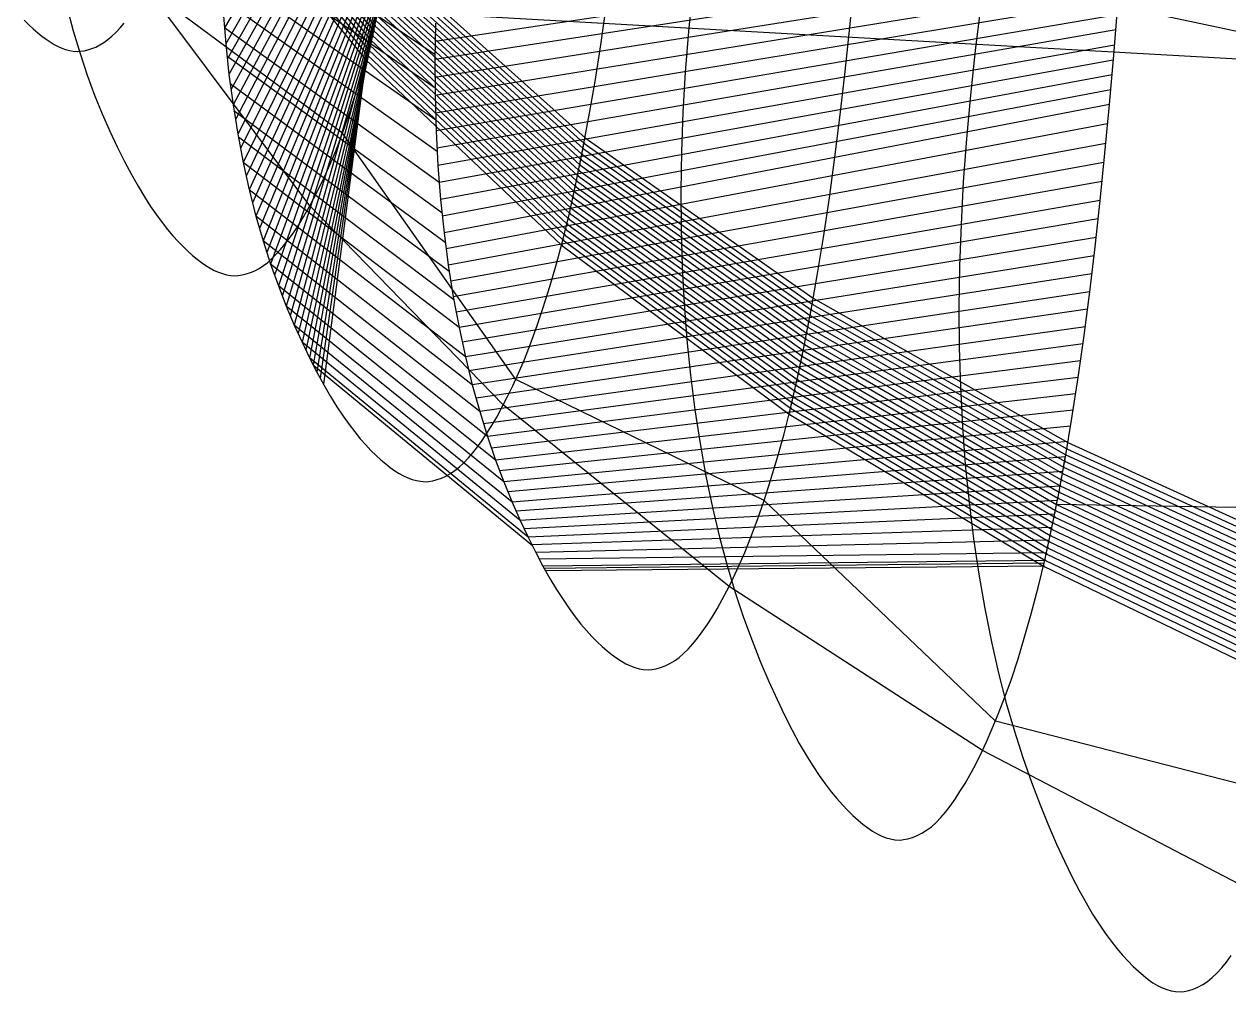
# Model space of a CAD drawing. Extents: x -427 to 427, y 0 to 209.
# Drawn here: x -412.8 to -358, y 48.4 to 92.5 of the extents above; entities that cross this region are included whole.
import ezdxf

# ---------------------------------------------------------------- set-up
doc = ezdxf.new("R2010")
doc.units = 0

msp = doc.modelspace()

# ---------------------------------------------------------------- linework, layer by layer
at = {"layer": 'default', "color": 5, "linetype": 'CONTINUOUS'}
for p, q in [((-394.42, 108.09, 204.466), (-403.717, 92.292, 179.357)), ((-394.476, 107.552, 204.474), (-403.66, 91.573, 179.448)), ((-394.554, 106.851, 204.482), (-403.585, 90.869, 179.549)), ((-394.632, 106.149, 204.489), (-403.51, 90.165, 179.651)), ((-394.711, 105.455, 204.496), (-403.418, 89.478, 179.763)), ((-394.793, 104.768, 204.5), (-403.326, 88.792, 179.874)), ((-394.875, 104.082, 204.505), (-403.217, 88.124, 179.996)), ((-394.961, 103.411, 204.505), (-403.108, 87.456, 180.117)), ((-395.047, 102.741, 204.506), (-402.984, 86.809, 180.247)), ((-349.697, 90.433, 255.488), (-404.302, 102.075, 217.838)), ((-395.136, 102.079, 204.505), (-402.86, 86.163, 180.377)), ((-395.227, 101.427, 204.502), (-402.722, 85.541, 180.514)), ((-395.318, 100.774, 204.499), (-402.584, 84.92, 180.651)), ((-395.414, 100.141, 204.491), (-402.434, 84.327, 180.795)), ((-395.51, 99.508, 204.483), (-402.283, 83.733, 180.938)), ((-395.609, 98.886, 204.473), (-402.121, 83.17, 181.087)), ((-395.711, 98.274, 204.461), (-401.959, 82.607, 181.236)), ((-395.813, 97.662, 204.449), (-401.788, 82.076, 181.389)), ((-395.919, 97.074, 204.432), (-401.617, 81.544, 181.541)), ((-396.026, 96.486, 204.415), (-401.44, 81.047, 181.695)), ((-396.134, 95.912, 204.396), (-401.263, 80.549, 181.85)), ((-396.245, 95.352, 204.375), (-401.082, 80.087, 182.003)), ((-396.355, 94.792, 204.354), (-400.902, 79.624, 182.157)), ((-396.468, 94.263, 204.329), (-400.721, 79.198, 182.308)), ((-382.418, 94.017, 146.96), (-382.599, 92.13, 146.948)), ((-410.884, 93.247, 196.251), (-410.598, 92.156, 196.494)), ((-396.581, 93.734, 204.304), (-400.541, 78.771, 182.459)), ((-396.695, 93.223, 204.278), (-400.363, 78.381, 182.606)), ((-369.298, 93.341, 131.285), (-369.55, 91.269, 131.203)), ((-403.774, 93.011, 179.266), (-403.66, 91.573, 179.448)), ((-396.809, 92.729, 204.249), (-400.185, 77.99, 182.752)), ((-349.697, 90.433, 255.488), (-396.729, 93.076, 204.269)), ((-412.834, 92.645, 214.439), (-412.621, 92.433, 214.557)), ((-412.621, 92.433, 214.557), (-412.415, 92.243, 214.67)), ((-412.415, 92.243, 214.67), (-412.215, 92.071, 214.779)), ((-410.598, 92.156, 196.494), (-410.289, 91.121, 196.745)), ((-408.651, 92.091, 216.488), (-408.466, 92.288, 216.562)), ((-408.466, 92.288, 216.562), (-408.28, 92.507, 216.635)), ((-396.923, 92.236, 204.221), (-400.013, 77.634, 182.893)), ((-394.107, 92.507, 162.97), (-394.138, 90.85, 163.07)), ((-382.599, 92.13, 146.948), (-382.743, 90.275, 146.965)), ((-412.215, 92.071, 214.779), (-412.021, 91.915, 214.883)), ((-412.021, 91.915, 214.883), (-411.832, 91.775, 214.984)), ((-411.832, 91.775, 214.984), (-411.648, 91.651, 215.082)), ((-411.648, 91.651, 215.082), (-411.468, 91.542, 215.176)), ((-409.385, 91.515, 216.178), (-409.201, 91.627, 216.258)), ((-409.201, 91.627, 216.258), (-409.018, 91.761, 216.336)), ((-409.018, 91.761, 216.336), (-408.835, 91.916, 216.413)), ((-408.835, 91.916, 216.413), (-408.651, 92.091, 216.488)), ((-403.66, 91.573, 179.448), (-403.51, 90.165, 179.651)), ((-397.037, 91.784, 204.19), (-399.84, 77.278, 183.034)), ((-411.468, 91.542, 215.176), (-411.29, 91.449, 215.268)), ((-411.29, 91.449, 215.268), (-411.116, 91.372, 215.358)), ((-411.116, 91.372, 215.358), (-410.943, 91.312, 215.445)), ((-410.943, 91.312, 215.445), (-410.774, 91.268, 215.53)), ((-410.774, 91.268, 215.53), (-410.608, 91.239, 215.612)), ((-410.608, 91.239, 215.612), (-410.393, 91.222, 215.716)), ((-410.393, 91.222, 215.716), (-410.276, 91.231, 215.772)), ((-410.289, 91.121, 196.745), (-409.963, 90.144, 197.001)), ((-410.276, 91.231, 215.772), (-410.104, 91.255, 215.852)), ((-410.104, 91.255, 215.852), (-409.928, 91.294, 215.934)), ((-409.928, 91.294, 215.934), (-409.749, 91.349, 216.016)), ((-409.749, 91.349, 216.016), (-409.568, 91.422, 216.097)), ((-409.568, 91.422, 216.097), (-409.385, 91.515, 216.178)), ((-397.151, 91.331, 204.16), (-399.674, 76.956, 183.167)), ((-397.222, 91.053, 204.14), (-399.509, 76.633, 183.301)), ((-369.55, 91.269, 131.203), (-369.767, 89.238, 131.151)), ((-397.252, 90.947, 204.131), (-399.359, 76.357, 183.421)), ((-397.281, 90.842, 204.122), (-399.208, 76.08, 183.541)), ((-394.138, 90.85, 163.07), (-394.131, 89.219, 163.196)), ((-409.963, 90.144, 197.001), (-409.625, 89.229, 197.26)), ((-403.51, 90.165, 179.651), (-403.326, 88.792, 179.874)), ((-382.743, 90.275, 146.965), (-382.849, 88.451, 147.012)), ((-409.625, 89.229, 197.26), (-409.281, 88.378, 197.518)), ((-394.131, 89.219, 163.196), (-394.085, 87.614, 163.349)), ((-369.767, 89.238, 131.151), (-369.947, 87.242, 131.13)), ((-409.281, 88.378, 197.518), (-408.936, 87.593, 197.771)), ((-403.326, 88.792, 179.874), (-403.108, 87.456, 180.117)), ((-382.849, 88.451, 147.012), (-382.917, 86.654, 147.088)), ((-408.936, 87.593, 197.771), (-408.597, 86.874, 198.016)), ((-403.108, 87.456, 180.117), (-402.86, 86.163, 180.377)), ((-394.085, 87.614, 163.349), (-394.001, 86.036, 163.528)), ((-369.947, 87.242, 131.13), (-370.089, 85.281, 131.142)), ((-408.597, 86.874, 198.016), (-408.267, 86.219, 198.25)), ((-382.917, 86.654, 147.088), (-382.946, 84.887, 147.195)), ((-408.267, 86.219, 198.25), (-407.951, 85.625, 198.473)), ((-402.86, 86.163, 180.377), (-402.584, 84.92, 180.651)), ((-407.951, 85.625, 198.473), (-407.649, 85.089, 198.684)), ((-394.001, 86.036, 163.528), (-393.879, 84.488, 163.733)), ((-407.649, 85.089, 198.684), (-407.359, 84.607, 198.883)), ((-370.089, 85.281, 131.142), (-370.193, 83.352, 131.188)), ((-407.359, 84.607, 198.883), (-407.081, 84.173, 199.073)), ((-402.584, 84.92, 180.651), (-402.283, 83.733, 180.938)), ((-393.879, 84.488, 163.733), (-393.721, 82.972, 163.963)), ((-382.946, 84.887, 147.195), (-382.935, 83.147, 147.333)), ((-407.081, 84.173, 199.073), (-406.813, 83.783, 199.253)), ((-400.117, 83.691, 203.047), (-399.83, 84.198, 203.172)), ((-406.813, 83.783, 199.253), (-406.554, 83.431, 199.425)), ((-406.554, 83.431, 199.425), (-406.305, 83.113, 199.59)), ((-402.283, 83.733, 180.938), (-401.959, 82.607, 181.236)), ((-400.335, 83.338, 202.949), (-400.117, 83.691, 203.047)), ((-370.193, 83.352, 131.188), (-370.259, 81.454, 131.267)), ((-406.305, 83.113, 199.59), (-406.063, 82.828, 199.747)), ((-406.063, 82.828, 199.747), (-405.829, 82.571, 199.899)), ((-400.759, 82.724, 202.755), (-400.55, 83.017, 202.851)), ((-400.55, 83.017, 202.851), (-400.335, 83.338, 202.949)), ((-393.721, 82.972, 163.963), (-393.527, 81.494, 164.217)), ((-382.935, 83.147, 147.333), (-382.885, 81.436, 147.501)), ((-405.829, 82.571, 199.899), (-405.601, 82.339, 200.045)), ((-405.601, 82.339, 200.045), (-405.38, 82.13, 200.185)), ((-401.959, 82.607, 181.236), (-401.617, 81.544, 181.541)), ((-401.159, 82.211, 202.566), (-400.961, 82.455, 202.66)), ((-400.961, 82.455, 202.66), (-400.759, 82.724, 202.755)), ((-405.38, 82.13, 200.185), (-405.166, 81.941, 200.32)), ((-405.166, 81.941, 200.32), (-404.958, 81.77, 200.451)), ((-404.958, 81.77, 200.451), (-404.756, 81.617, 200.576)), ((-401.748, 81.624, 202.277), (-401.552, 81.796, 202.375)), ((-401.552, 81.796, 202.375), (-401.356, 81.992, 202.471)), ((-401.356, 81.992, 202.471), (-401.159, 82.211, 202.566)), ((-404.756, 81.617, 200.576), (-404.559, 81.48, 200.697)), ((-404.559, 81.48, 200.697), (-404.366, 81.362, 200.815)), ((-404.366, 81.362, 200.815), (-404.177, 81.26, 200.93)), ((-404.177, 81.26, 200.93), (-403.989, 81.176, 201.042)), ((-403.989, 81.176, 201.042), (-403.805, 81.111, 201.151)), ((-402.72, 81.1, 201.766), (-402.529, 81.162, 201.869)), ((-402.529, 81.162, 201.869), (-402.335, 81.244, 201.973)), ((-402.335, 81.244, 201.973), (-402.14, 81.348, 202.076)), ((-402.14, 81.348, 202.076), (-401.944, 81.474, 202.177)), ((-401.944, 81.474, 202.177), (-401.748, 81.624, 202.277)), ((-401.617, 81.544, 181.541), (-401.263, 80.549, 181.85)), ((-393.527, 81.494, 164.217), (-393.299, 80.057, 164.493)), ((-382.885, 81.436, 147.501), (-382.796, 79.753, 147.699)), ((-370.259, 81.454, 131.267), (-370.285, 79.586, 131.38)), ((-403.805, 81.111, 201.151), (-403.624, 81.064, 201.257)), ((-403.624, 81.064, 201.257), (-403.446, 81.033, 201.36)), ((-403.446, 81.033, 201.36), (-403.217, 81.016, 201.491)), ((-403.217, 81.016, 201.491), (-403.091, 81.027, 201.561)), ((-403.091, 81.027, 201.561), (-402.908, 81.055, 201.663)), ((-402.908, 81.055, 201.663), (-402.72, 81.1, 201.766)), ((-401.263, 80.549, 181.85), (-400.902, 79.624, 182.157)), ((-393.299, 80.057, 164.493), (-393.039, 78.666, 164.79)), ((-400.902, 79.624, 182.157), (-400.541, 78.771, 182.459)), ((-382.796, 79.753, 147.699), (-382.67, 78.102, 147.927)), ((-370.285, 79.586, 131.38), (-370.272, 77.748, 131.528)), ((-400.541, 78.771, 182.459), (-400.185, 77.99, 182.752)), ((-393.039, 78.666, 164.79), (-392.751, 77.329, 165.103)), ((-400.185, 77.99, 182.752), (-399.84, 77.278, 183.034)), ((-382.67, 78.102, 147.927), (-382.505, 76.487, 148.184)), ((-392.751, 77.329, 165.103), (-392.436, 76.053, 165.432)), ((-370.272, 77.748, 131.528), (-370.219, 75.94, 131.711)), ((-399.84, 77.278, 183.034), (-399.509, 76.633, 183.301)), ((-399.509, 76.633, 183.301), (-399.192, 76.051, 183.553)), ((-382.505, 76.487, 148.184), (-382.305, 74.911, 148.468)), ((-399.192, 76.051, 183.553), (-398.889, 75.527, 183.793)), ((-392.436, 76.053, 165.432), (-392.098, 74.842, 165.774)), ((-370.219, 75.94, 131.711), (-370.127, 74.162, 131.928)), ((-398.889, 75.527, 183.793), (-398.598, 75.057, 184.021)), ((-391.323, 74.585, 188.876), (-391.024, 75.14, 189.033)), ((-398.598, 75.057, 184.021), (-398.317, 74.633, 184.238)), ((-398.317, 74.633, 184.238), (-398.046, 74.251, 184.446)), ((-392.098, 74.842, 165.774), (-391.742, 73.699, 166.124)), ((-391.551, 74.198, 188.754), (-391.323, 74.585, 188.876)), ((-382.305, 74.911, 148.468), (-382.069, 73.379, 148.778)), ((-398.046, 74.251, 184.446), (-397.785, 73.908, 184.644)), ((-391.775, 73.847, 188.631), (-391.551, 74.198, 188.754)), ((-370.127, 74.162, 131.928), (-369.997, 72.418, 132.178)), ((-397.785, 73.908, 184.644), (-397.532, 73.598, 184.834)), ((-397.532, 73.598, 184.834), (-397.287, 73.32, 185.018)), ((-392.204, 73.231, 188.393), (-391.993, 73.525, 188.51)), ((-391.993, 73.525, 188.51), (-391.775, 73.847, 188.631)), ((-391.742, 73.699, 166.124), (-391.372, 72.63, 166.479)), ((-397.287, 73.32, 185.018), (-397.049, 73.069, 185.194)), ((-397.049, 73.069, 185.194), (-396.818, 72.842, 185.364)), ((-392.615, 72.723, 188.157), (-392.41, 72.963, 188.276)), ((-392.41, 72.963, 188.276), (-392.204, 73.231, 188.393)), ((-382.069, 73.379, 148.778), (-381.801, 71.897, 149.111)), ((-396.818, 72.842, 185.364), (-396.594, 72.638, 185.527)), ((-396.594, 72.638, 185.527), (-396.377, 72.453, 185.685)), ((-396.377, 72.453, 185.685), (-396.166, 72.288, 185.837)), ((-393.024, 72.318, 187.917), (-392.82, 72.508, 188.038)), ((-392.82, 72.508, 188.038), (-392.615, 72.723, 188.157)), ((-391.372, 72.63, 166.479), (-390.997, 71.636, 166.832)), ((-369.997, 72.418, 132.178), (-369.829, 70.712, 132.46)), ((-396.166, 72.288, 185.837), (-395.96, 72.141, 185.984)), ((-395.96, 72.141, 185.984), (-395.758, 72.012, 186.127)), ((-395.758, 72.012, 186.127), (-395.56, 71.904, 186.267)), ((-395.56, 71.904, 186.267), (-395.364, 71.814, 186.403)), ((-393.839, 71.809, 187.414), (-393.636, 71.9, 187.541)), ((-393.636, 71.9, 187.541), (-393.432, 72.015, 187.668)), ((-393.432, 72.015, 187.668), (-393.228, 72.154, 187.793)), ((-393.228, 72.154, 187.793), (-393.024, 72.318, 187.917)), ((-381.801, 71.897, 149.111), (-381.504, 70.473, 149.464)), ((-395.364, 71.814, 186.403), (-395.171, 71.744, 186.536)), ((-395.171, 71.744, 186.536), (-394.982, 71.693, 186.665)), ((-394.982, 71.693, 186.665), (-394.796, 71.661, 186.79)), ((-394.796, 71.661, 186.79), (-394.557, 71.644, 186.95)), ((-394.557, 71.644, 186.95), (-394.426, 71.657, 187.036)), ((-394.426, 71.657, 187.036), (-394.235, 71.689, 187.16)), ((-394.235, 71.689, 187.16), (-394.038, 71.739, 187.287)), ((-394.038, 71.739, 187.287), (-393.839, 71.809, 187.414)), ((-390.997, 71.636, 166.832), (-390.621, 70.72, 167.18)), ((-390.621, 70.72, 167.18), (-390.25, 69.881, 167.518)), ((-381.504, 70.473, 149.464), (-381.18, 69.114, 149.835)), ((-369.829, 70.712, 132.46), (-369.625, 69.049, 132.773)), ((-315.382, 69.785, 225.399), (-365.844, 70.61, 162.52)), ((-390.25, 69.881, 167.518), (-389.891, 69.117, 167.843)), ((-389.891, 69.117, 167.843), (-389.547, 68.424, 168.151)), ((-381.18, 69.114, 149.835), (-380.833, 67.825, 150.22)), ((-369.625, 69.049, 132.773), (-369.385, 67.432, 133.116)), ((-389.547, 68.424, 168.151), (-389.218, 67.799, 168.442)), ((-389.218, 67.799, 168.442), (-388.902, 67.238, 168.719)), ((-380.833, 67.825, 150.22), (-380.466, 66.609, 150.616)), ((-388.902, 67.238, 168.719), (-388.599, 66.732, 168.982)), ((-369.385, 67.432, 133.116), (-369.113, 65.868, 133.485)), ((-388.599, 66.732, 168.982), (-388.307, 66.278, 169.233)), ((-381.059, 66.278, 174.638), (-380.751, 66.878, 174.824)), ((-380.466, 66.609, 150.616), (-380.087, 65.471, 151.016)), ((-388.307, 66.278, 169.233), (-388.026, 65.869, 169.473)), ((-388.026, 65.869, 169.473), (-387.755, 65.501, 169.702)), ((-381.526, 65.48, 174.349), (-381.295, 65.86, 174.493)), ((-381.295, 65.86, 174.493), (-381.059, 66.278, 174.638)), ((-369.113, 65.868, 133.485), (-368.812, 64.365, 133.877)), ((-387.755, 65.501, 169.702), (-387.492, 65.169, 169.923)), ((-381.751, 65.132, 174.207), (-381.526, 65.48, 174.349)), ((-380.087, 65.471, 151.016), (-379.701, 64.413, 151.416)), ((-387.492, 65.169, 169.923), (-387.237, 64.871, 170.135)), ((-387.237, 64.871, 170.135), (-386.99, 64.602, 170.339)), ((-382.182, 64.523, 173.93), (-381.969, 64.813, 174.068)), ((-381.969, 64.813, 174.068), (-381.751, 65.132, 174.207)), ((-386.99, 64.602, 170.339), (-386.75, 64.36, 170.536)), ((-386.75, 64.36, 170.536), (-386.518, 64.142, 170.725)), ((-382.606, 64.03, 173.651), (-382.395, 64.263, 173.791)), ((-382.395, 64.263, 173.791), (-382.182, 64.523, 173.93)), ((-379.701, 64.413, 151.416), (-379.315, 63.439, 151.81)), ((-368.812, 64.365, 133.877), (-368.484, 62.931, 134.288)), ((-386.518, 64.142, 170.725), (-386.292, 63.945, 170.908)), ((-386.292, 63.945, 170.908), (-386.073, 63.768, 171.085)), ((-386.073, 63.768, 171.085), (-385.859, 63.611, 171.256)), ((-385.859, 63.611, 171.256), (-385.65, 63.474, 171.422)), ((-383.24, 63.494, 173.218), (-383.028, 63.645, 173.364)), ((-383.028, 63.645, 173.364), (-382.817, 63.824, 173.509)), ((-382.817, 63.824, 173.509), (-382.606, 64.03, 173.651)), ((-385.65, 63.474, 171.422), (-385.444, 63.358, 171.584)), ((-385.444, 63.358, 171.584), (-385.241, 63.263, 171.742)), ((-385.241, 63.263, 171.742), (-385.042, 63.189, 171.897)), ((-385.042, 63.189, 171.897), (-384.846, 63.136, 172.047)), ((-384.846, 63.136, 172.047), (-384.653, 63.103, 172.193)), ((-384.653, 63.103, 172.193), (-384.404, 63.086, 172.379)), ((-384.404, 63.086, 172.379), (-384.269, 63.101, 172.479)), ((-384.269, 63.101, 172.479), (-384.071, 63.137, 172.624)), ((-384.071, 63.137, 172.624), (-383.867, 63.193, 172.772)), ((-383.867, 63.193, 172.772), (-383.66, 63.269, 172.921)), ((-383.66, 63.269, 172.921), (-383.451, 63.369, 173.07)), ((-383.451, 63.369, 173.07), (-383.24, 63.494, 173.218)), ((-379.315, 63.439, 151.81), (-378.935, 62.546, 152.193)), ((-378.935, 62.546, 152.193), (-378.567, 61.734, 152.561)), ((-368.484, 62.931, 134.288), (-368.132, 61.571, 134.717)), ((-378.567, 61.734, 152.561), (-378.213, 60.997, 152.91)), ((-368.132, 61.571, 134.717), (-367.761, 60.288, 135.157)), ((-378.213, 60.997, 152.91), (-377.876, 60.333, 153.241)), ((-377.876, 60.333, 153.241), (-377.553, 59.736, 153.555)), ((-367.761, 60.288, 135.157), (-367.377, 59.088, 135.603)), ((-377.553, 59.736, 153.555), (-377.242, 59.2, 153.854)), ((-369.535, 58.769, 160.316), (-369.221, 59.411, 160.531)), ((-377.242, 59.2, 153.854), (-376.943, 58.717, 154.139)), ((-376.943, 58.717, 154.139), (-376.655, 58.283, 154.411)), ((-369.775, 58.32, 160.149), (-369.535, 58.769, 160.316)), ((-367.377, 59.088, 135.603), (-366.987, 57.973, 136.049)), ((-376.655, 58.283, 154.411), (-376.377, 57.892, 154.672)), ((-370.011, 57.913, 159.982), (-369.775, 58.32, 160.149)), ((-376.377, 57.892, 154.672), (-376.108, 57.54, 154.923)), ((-370.24, 57.541, 159.818), (-370.011, 57.913, 159.982)), ((-366.987, 57.973, 136.049), (-366.597, 56.946, 136.489)), ((-376.108, 57.54, 154.923), (-375.847, 57.224, 155.164)), ((-375.847, 57.224, 155.164), (-375.594, 56.939, 155.396)), ((-370.68, 56.888, 159.5), (-370.462, 57.199, 159.658)), ((-370.462, 57.199, 159.658), (-370.24, 57.541, 159.818)), ((-375.594, 56.939, 155.396), (-375.348, 56.682, 155.62)), ((-375.348, 56.682, 155.62), (-375.11, 56.451, 155.836)), ((-371.112, 56.359, 159.178), (-370.896, 56.609, 159.34)), ((-370.896, 56.609, 159.34), (-370.68, 56.888, 159.5)), ((-366.597, 56.946, 136.489), (-366.213, 56.006, 136.916)), ((-375.11, 56.451, 155.836), (-374.879, 56.242, 156.044)), ((-374.879, 56.242, 156.044), (-374.655, 56.055, 156.245)), ((-374.655, 56.055, 156.245), (-374.436, 55.889, 156.439)), ((-371.759, 55.783, 158.681), (-371.543, 55.946, 158.85)), ((-371.543, 55.946, 158.85), (-371.327, 56.138, 159.015)), ((-371.327, 56.138, 159.015), (-371.112, 56.359, 159.178)), ((-366.213, 56.006, 136.916), (-365.841, 55.149, 137.326)), ((-374.436, 55.889, 156.439), (-374.222, 55.745, 156.629)), ((-374.222, 55.745, 156.629), (-374.012, 55.623, 156.814)), ((-374.012, 55.623, 156.814), (-373.804, 55.522, 156.994)), ((-373.804, 55.522, 156.994), (-373.6, 55.445, 157.17)), ((-373.6, 55.445, 157.17), (-373.399, 55.39, 157.341)), ((-373.399, 55.39, 157.341), (-373.202, 55.356, 157.508)), ((-372.81, 55.357, 157.836), (-372.607, 55.396, 158.002)), ((-372.607, 55.396, 158.002), (-372.4, 55.457, 158.171)), ((-372.4, 55.457, 158.171), (-372.188, 55.541, 158.341)), ((-372.188, 55.541, 158.341), (-371.974, 55.648, 158.511)), ((-371.974, 55.648, 158.511), (-371.759, 55.783, 158.681)), ((-373.202, 55.356, 157.508), (-372.949, 55.34, 157.721)), ((-372.949, 55.34, 157.721), (-372.81, 55.357, 157.836)), ((-365.841, 55.149, 137.326), (-365.484, 54.374, 137.716)), ((-365.484, 54.374, 137.716), (-365.143, 53.674, 138.085)), ((-365.143, 53.674, 138.085), (-364.817, 53.045, 138.436)), ((-364.817, 53.045, 138.436), (-364.503, 52.48, 138.77)), ((-364.503, 52.48, 138.77), (-364.202, 51.973, 139.089)), ((-364.202, 51.973, 139.089), (-363.911, 51.516, 139.393)), ((-363.911, 51.516, 139.393), (-363.631, 51.104, 139.685)), ((-363.631, 51.104, 139.685), (-363.359, 50.734, 139.966)), ((-363.359, 50.734, 139.966), (-363.096, 50.402, 140.236)), ((-363.096, 50.402, 140.236), (-362.84, 50.102, 140.496)), ((-362.84, 50.102, 140.496), (-362.593, 49.833, 140.746)), ((-358.11, 49.785, 144.929), (-357.892, 50.082, 145.11)), ((-362.593, 49.833, 140.746), (-362.353, 49.59, 140.988)), ((-362.353, 49.59, 140.988), (-362.12, 49.371, 141.221)), ((-362.12, 49.371, 141.221), (-361.894, 49.175, 141.446)), ((-358.543, 49.285, 144.562), (-358.326, 49.52, 144.747)), ((-358.326, 49.52, 144.747), (-358.11, 49.785, 144.929)), ((-361.894, 49.175, 141.446), (-361.673, 49.001, 141.665)), ((-361.673, 49.001, 141.665), (-361.457, 48.85, 141.877)), ((-361.457, 48.85, 141.877), (-361.245, 48.722, 142.085)), ((-359.194, 48.763, 143.994), (-358.977, 48.907, 144.185)), ((-358.977, 48.907, 144.185), (-358.76, 49.08, 144.375)), ((-358.76, 49.08, 144.375), (-358.543, 49.285, 144.562)), ((-361.245, 48.722, 142.085), (-361.036, 48.618, 142.287)), ((-361.036, 48.618, 142.287), (-360.83, 48.537, 142.485)), ((-360.83, 48.537, 142.485), (-360.628, 48.48, 142.677)), ((-360.628, 48.48, 142.677), (-360.43, 48.445, 142.865)), ((-360.43, 48.445, 142.865), (-360.174, 48.43, 143.104)), ((-360.174, 48.43, 143.104), (-360.035, 48.449, 143.233)), ((-360.035, 48.449, 143.233), (-359.831, 48.492, 143.42)), ((-359.831, 48.492, 143.42), (-359.622, 48.558, 143.61)), ((-359.622, 48.558, 143.61), (-359.409, 48.648, 143.802)), ((-359.409, 48.648, 143.802), (-359.194, 48.763, 143.994))]:
    msp.add_line(p, q, dxfattribs=at)
at = {"layer": 'default', "color": 2, "linetype": 'CONTINUOUS'}
for p, q in [((-404.448, 101.469, 217.812), (-396.884, 92.405, 204.231)), ((-404.551, 101.066, 217.793), (-396.993, 91.958, 204.202)), ((-404.498, 101.268, 217.803), (-396.937, 92.181, 204.218)), ((-404.71, 100.462, 217.761), (-397.162, 91.288, 204.157)), ((-404.657, 100.663, 217.772), (-397.106, 91.511, 204.172)), ((-404.604, 100.865, 217.782), (-397.049, 91.735, 204.187)), ((-404.823, 100.06, 217.737), (-397.281, 90.842, 204.122)), ((-404.764, 100.261, 217.75), (-397.219, 91.065, 204.141)), ((-396.34, 94.867, 204.357), (-387.397, 86.798, 190.576)), ((-396.296, 95.091, 204.365), (-387.352, 87.043, 190.588)), ((-396.252, 95.315, 204.373), (-387.306, 87.288, 190.601)), ((-396.435, 94.419, 204.336), (-387.495, 86.309, 190.547)), ((-396.387, 94.643, 204.347), (-387.446, 86.554, 190.562)), ((-396.531, 93.971, 204.315), (-387.595, 85.82, 190.518)), ((-396.483, 94.195, 204.326), (-387.545, 86.065, 190.532)), ((-396.677, 93.3, 204.282), (-387.747, 85.087, 190.471)), ((-396.626, 93.523, 204.294), (-387.694, 85.331, 190.488)), ((-396.578, 93.747, 204.305), (-387.644, 85.576, 190.503)), ((-396.781, 92.852, 204.256), (-387.854, 84.598, 190.436)), ((-396.729, 93.076, 204.269), (-387.8, 84.843, 190.454)), ((-396.993, 91.958, 204.202), (-396.937, 92.181, 204.218)), ((-396.937, 92.181, 204.218), (-396.884, 92.405, 204.231)), ((-396.937, 92.181, 204.218), (-388.016, 83.866, 190.383)), ((-396.937, 92.181, 204.218), (-396.884, 92.181, 204.231)), ((-396.884, 92.405, 204.231), (-396.832, 92.629, 204.244)), ((-396.884, 92.405, 204.231), (-387.961, 84.11, 190.401)), ((-396.884, 92.405, 204.231), (-396.832, 92.405, 204.244)), ((-396.832, 92.629, 204.244), (-387.908, 84.354, 190.418)), ((-397.106, 91.511, 204.172), (-397.049, 91.735, 204.187)), ((-397.049, 91.735, 204.187), (-396.993, 91.958, 204.202)), ((-397.049, 91.735, 204.187), (-388.133, 83.378, 190.341)), ((-397.049, 91.735, 204.187), (-396.993, 91.735, 204.202)), ((-396.993, 91.958, 204.202), (-388.074, 83.622, 190.362)), ((-396.993, 91.958, 204.202), (-396.937, 91.958, 204.218)), ((-397.281, 90.842, 204.122), (-397.219, 91.065, 204.141)), ((-397.219, 91.065, 204.141), (-397.162, 91.288, 204.157)), ((-397.219, 91.065, 204.141), (-388.309, 82.646, 190.279)), ((-397.219, 91.065, 204.141), (-397.162, 91.065, 204.157)), ((-397.162, 91.288, 204.157), (-397.106, 91.511, 204.172)), ((-397.162, 91.288, 204.157), (-388.249, 82.89, 190.3)), ((-397.162, 91.288, 204.157), (-397.106, 91.288, 204.172)), ((-397.106, 91.511, 204.172), (-388.191, 83.134, 190.321)), ((-397.106, 91.511, 204.172), (-397.049, 91.511, 204.187)), ((-397.281, 90.842, 204.122), (-388.374, 82.402, 190.254)), ((-397.281, 90.842, 204.122), (-397.219, 90.842, 204.141)), ((-387.352, 87.043, 190.588), (-387.306, 87.288, 190.601)), ((-387.306, 87.288, 190.601), (-376.921, 79.992, 176.71)), ((-387.446, 86.554, 190.562), (-387.397, 86.798, 190.576)), ((-387.397, 86.798, 190.576), (-387.352, 87.043, 190.588)), ((-387.397, 86.798, 190.576), (-377.015, 79.465, 176.679)), ((-387.397, 86.798, 190.576), (-387.352, 86.798, 190.588)), ((-387.352, 87.043, 190.588), (-376.968, 79.728, 176.694)), ((-387.352, 87.043, 190.588), (-387.306, 87.043, 190.601)), ((-387.545, 86.065, 190.532), (-387.495, 86.309, 190.547)), ((-387.495, 86.309, 190.547), (-387.446, 86.554, 190.562)), ((-387.495, 86.309, 190.547), (-377.116, 78.937, 176.643)), ((-387.495, 86.309, 190.547), (-387.446, 86.309, 190.562)), ((-387.446, 86.554, 190.562), (-377.065, 79.201, 176.661)), ((-387.446, 86.554, 190.562), (-387.397, 86.554, 190.576)), ((-387.694, 85.331, 190.488), (-387.644, 85.576, 190.503)), ((-387.644, 85.576, 190.503), (-387.595, 85.82, 190.518)), ((-387.644, 85.576, 190.503), (-377.269, 78.146, 176.587)), ((-387.644, 85.576, 190.503), (-387.595, 85.576, 190.518)), ((-387.595, 85.82, 190.518), (-387.545, 86.065, 190.532)), ((-387.595, 85.82, 190.518), (-377.218, 78.409, 176.606)), ((-387.595, 85.82, 190.518), (-387.545, 85.82, 190.532)), ((-387.545, 86.065, 190.532), (-377.167, 78.673, 176.624)), ((-387.545, 86.065, 190.532), (-387.495, 86.065, 190.547)), ((-387.8, 84.843, 190.454), (-387.747, 85.087, 190.471)), ((-387.747, 85.087, 190.471), (-387.694, 85.331, 190.488)), ((-387.747, 85.087, 190.471), (-377.374, 77.618, 176.548)), ((-387.747, 85.087, 190.471), (-387.694, 85.087, 190.488)), ((-387.694, 85.331, 190.488), (-377.32, 77.882, 176.569)), ((-387.694, 85.331, 190.488), (-387.644, 85.331, 190.503)), ((-387.908, 84.354, 190.418), (-387.854, 84.598, 190.436)), ((-387.854, 84.598, 190.436), (-387.8, 84.843, 190.454)), ((-387.854, 84.598, 190.436), (-377.484, 77.091, 176.505)), ((-387.854, 84.598, 190.436), (-387.8, 84.598, 190.454)), ((-387.8, 84.843, 190.454), (-377.429, 77.355, 176.526)), ((-387.8, 84.843, 190.454), (-387.747, 84.843, 190.471)), ((-388.016, 83.866, 190.383), (-387.961, 84.11, 190.401)), ((-387.961, 84.11, 190.401), (-387.908, 84.354, 190.418)), ((-387.961, 84.11, 190.401), (-377.594, 76.564, 176.462)), ((-387.961, 84.11, 190.401), (-387.908, 84.11, 190.418)), ((-387.908, 84.354, 190.418), (-377.539, 76.828, 176.483)), ((-387.908, 84.354, 190.418), (-387.854, 84.354, 190.436)), ((-388.191, 83.134, 190.321), (-388.133, 83.378, 190.341)), ((-388.133, 83.378, 190.341), (-388.074, 83.622, 190.362)), ((-388.133, 83.378, 190.341), (-377.77, 75.774, 176.388)), ((-388.133, 83.378, 190.341), (-388.074, 83.378, 190.362)), ((-388.074, 83.622, 190.362), (-388.016, 83.866, 190.383)), ((-388.074, 83.622, 190.362), (-377.71, 76.038, 176.414)), ((-388.074, 83.622, 190.362), (-388.016, 83.622, 190.383)), ((-388.016, 83.866, 190.383), (-377.65, 76.301, 176.439)), ((-388.016, 83.866, 190.383), (-387.961, 83.866, 190.401)), ((-388.309, 82.646, 190.279), (-388.249, 82.89, 190.3)), ((-388.249, 82.89, 190.3), (-388.191, 83.134, 190.321)), ((-388.249, 82.89, 190.3), (-377.89, 75.248, 176.338)), ((-388.249, 82.89, 190.3), (-388.191, 82.89, 190.321)), ((-388.191, 83.134, 190.321), (-377.83, 75.511, 176.363)), ((-388.191, 83.134, 190.321), (-388.133, 83.134, 190.341)), ((-388.374, 82.402, 190.254), (-388.309, 82.646, 190.279)), ((-388.374, 82.402, 190.254), (-378.018, 74.722, 176.282)), ((-388.374, 82.402, 190.254), (-388.309, 82.402, 190.279)), ((-388.309, 82.646, 190.279), (-377.951, 74.985, 176.312)), ((-388.309, 82.646, 190.279), (-388.249, 82.646, 190.3)), ((-377.015, 79.465, 176.679), (-376.968, 79.728, 176.694)), ((-376.968, 79.728, 176.694), (-376.921, 79.992, 176.71)), ((-376.968, 79.728, 176.694), (-365.378, 73.145, 162.721)), ((-376.968, 79.728, 176.694), (-376.921, 79.728, 176.71)), ((-376.921, 79.992, 176.71), (-365.33, 73.427, 162.74)), ((-377.116, 78.937, 176.643), (-377.065, 79.201, 176.661)), ((-377.065, 79.201, 176.661), (-377.015, 79.465, 176.679)), ((-377.065, 79.201, 176.661), (-365.476, 72.581, 162.681)), ((-377.065, 79.201, 176.661), (-377.015, 79.201, 176.679)), ((-377.015, 79.465, 176.679), (-365.425, 72.863, 162.702)), ((-377.015, 79.465, 176.679), (-376.968, 79.465, 176.694)), ((-377.218, 78.409, 176.606), (-377.167, 78.673, 176.624)), ((-377.167, 78.673, 176.624), (-377.116, 78.937, 176.643)), ((-377.167, 78.673, 176.624), (-365.579, 72.018, 162.637)), ((-377.167, 78.673, 176.624), (-377.116, 78.673, 176.643)), ((-377.116, 78.937, 176.643), (-365.527, 72.3, 162.659)), ((-377.116, 78.937, 176.643), (-377.065, 78.937, 176.661)), ((-377.374, 77.618, 176.548), (-377.32, 77.882, 176.569)), ((-377.32, 77.882, 176.569), (-377.269, 78.146, 176.587)), ((-377.32, 77.882, 176.569), (-365.733, 71.173, 162.57)), ((-377.32, 77.882, 176.569), (-377.269, 77.882, 176.587)), ((-377.269, 78.146, 176.587), (-377.218, 78.409, 176.606)), ((-377.269, 78.146, 176.587), (-365.682, 71.455, 162.593)), ((-377.269, 78.146, 176.587), (-377.218, 78.146, 176.606)), ((-377.218, 78.409, 176.606), (-365.63, 71.736, 162.615)), ((-377.218, 78.409, 176.606), (-377.167, 78.409, 176.624)), ((-377.484, 77.091, 176.505), (-377.429, 77.355, 176.526)), ((-377.429, 77.355, 176.526), (-377.374, 77.618, 176.548)), ((-377.429, 77.355, 176.526), (-365.844, 70.61, 162.52)), ((-377.429, 77.355, 176.526), (-377.374, 77.355, 176.548)), ((-377.374, 77.618, 176.548), (-365.788, 70.891, 162.545)), ((-377.374, 77.618, 176.548), (-377.32, 77.618, 176.569)), ((-377.594, 76.564, 176.462), (-377.539, 76.828, 176.483)), ((-377.539, 76.828, 176.483), (-377.484, 77.091, 176.505)), ((-377.539, 76.828, 176.483), (-365.956, 70.047, 162.468)), ((-377.539, 76.828, 176.483), (-377.484, 76.828, 176.505)), ((-377.484, 77.091, 176.505), (-365.9, 70.328, 162.494)), ((-377.484, 77.091, 176.505), (-377.429, 77.091, 176.526)), ((-377.71, 76.038, 176.414), (-377.65, 76.301, 176.439)), ((-377.65, 76.301, 176.439), (-377.594, 76.564, 176.462)), ((-377.65, 76.301, 176.439), (-366.069, 69.484, 162.415)), ((-377.65, 76.301, 176.439), (-377.594, 76.301, 176.462)), ((-377.594, 76.564, 176.462), (-366.012, 69.765, 162.442)), ((-377.594, 76.564, 176.462), (-377.539, 76.564, 176.483)), ((-377.83, 75.511, 176.363), (-377.77, 75.774, 176.388)), ((-377.77, 75.774, 176.388), (-377.71, 76.038, 176.414)), ((-377.77, 75.774, 176.388), (-366.191, 68.922, 162.356)), ((-377.77, 75.774, 176.388), (-377.71, 75.774, 176.414)), ((-377.71, 76.038, 176.414), (-366.13, 69.203, 162.385)), ((-377.71, 76.038, 176.414), (-377.65, 76.038, 176.439)), ((-377.951, 74.985, 176.312), (-377.89, 75.248, 176.338)), ((-377.89, 75.248, 176.338), (-377.83, 75.511, 176.363)), ((-377.89, 75.248, 176.338), (-366.312, 68.359, 162.296)), ((-377.89, 75.248, 176.338), (-377.83, 75.248, 176.363)), ((-377.83, 75.511, 176.363), (-366.251, 68.64, 162.326)), ((-377.83, 75.511, 176.363), (-377.77, 75.511, 176.388)), ((-378.018, 74.722, 176.282), (-377.951, 74.985, 176.312)), ((-378.018, 74.722, 176.282), (-366.442, 67.797, 162.229)), ((-378.018, 74.722, 176.282), (-377.951, 74.722, 176.312)), ((-377.951, 74.985, 176.312), (-366.374, 68.078, 162.265)), ((-377.951, 74.985, 176.312), (-377.89, 74.985, 176.338)), ((-365.425, 72.863, 162.702), (-365.378, 73.145, 162.721)), ((-365.378, 73.145, 162.721), (-365.33, 73.427, 162.74)), ((-365.378, 73.145, 162.721), (-352.577, 67.296, 148.794)), ((-365.378, 73.145, 162.721), (-365.33, 73.145, 162.74)), ((-365.33, 73.427, 162.74), (-352.53, 67.594, 148.816)), ((-365.527, 72.3, 162.659), (-365.476, 72.581, 162.681)), ((-365.476, 72.581, 162.681), (-365.425, 72.863, 162.702)), ((-365.476, 72.581, 162.681), (-352.675, 66.699, 148.747)), ((-365.476, 72.581, 162.681), (-365.425, 72.581, 162.702)), ((-365.425, 72.863, 162.702), (-352.625, 66.997, 148.772)), ((-365.425, 72.863, 162.702), (-365.378, 72.863, 162.721)), ((-365.63, 71.736, 162.615), (-365.579, 72.018, 162.637)), ((-365.579, 72.018, 162.637), (-365.527, 72.3, 162.659)), ((-365.579, 72.018, 162.637), (-352.778, 66.103, 148.695)), ((-365.579, 72.018, 162.637), (-365.527, 72.018, 162.659)), ((-365.527, 72.3, 162.659), (-352.726, 66.401, 148.721)), ((-365.527, 72.3, 162.659), (-365.476, 72.3, 162.681)), ((-365.733, 71.173, 162.57), (-365.682, 71.455, 162.593)), ((-365.682, 71.455, 162.593), (-365.63, 71.736, 162.615)), ((-365.682, 71.455, 162.593), (-352.881, 65.507, 148.643)), ((-365.682, 71.455, 162.593), (-365.63, 71.455, 162.615)), ((-365.63, 71.736, 162.615), (-352.829, 65.805, 148.669)), ((-365.63, 71.736, 162.615), (-365.579, 71.736, 162.637)), ((-365.844, 70.61, 162.52), (-365.788, 70.891, 162.545)), ((-365.788, 70.891, 162.545), (-365.733, 71.173, 162.57)), ((-365.788, 70.891, 162.545), (-352.987, 64.911, 148.588)), ((-365.788, 70.891, 162.545), (-365.733, 70.891, 162.57)), ((-365.733, 71.173, 162.57), (-352.932, 65.209, 148.617)), ((-365.733, 71.173, 162.57), (-365.682, 71.173, 162.593)), ((-365.956, 70.047, 162.468), (-365.9, 70.328, 162.494)), ((-365.9, 70.328, 162.494), (-365.844, 70.61, 162.52)), ((-365.9, 70.328, 162.494), (-353.099, 64.316, 148.528)), ((-365.9, 70.328, 162.494), (-365.844, 70.328, 162.52)), ((-365.844, 70.61, 162.52), (-353.043, 64.614, 148.558)), ((-365.844, 70.61, 162.52), (-365.788, 70.61, 162.545)), ((-366.069, 69.484, 162.415), (-366.012, 69.765, 162.442)), ((-366.012, 69.765, 162.442), (-365.956, 70.047, 162.468)), ((-366.012, 69.765, 162.442), (-353.21, 63.72, 148.468)), ((-366.012, 69.765, 162.442), (-365.956, 69.765, 162.468)), ((-365.956, 70.047, 162.468), (-353.155, 64.018, 148.498)), ((-365.956, 70.047, 162.468), (-365.9, 70.047, 162.494)), ((-366.191, 68.922, 162.356), (-366.13, 69.203, 162.385)), ((-366.13, 69.203, 162.385), (-366.069, 69.484, 162.415)), ((-366.13, 69.203, 162.385), (-353.328, 63.125, 148.402)), ((-366.13, 69.203, 162.385), (-366.069, 69.203, 162.415)), ((-366.069, 69.484, 162.415), (-353.268, 63.422, 148.436)), ((-366.069, 69.484, 162.415), (-366.012, 69.484, 162.442)), ((-366.312, 68.359, 162.296), (-366.251, 68.64, 162.326)), ((-366.251, 68.64, 162.326), (-366.191, 68.922, 162.356)), ((-366.251, 68.64, 162.326), (-353.45, 62.53, 148.332)), ((-366.251, 68.64, 162.326), (-366.191, 68.64, 162.356)), ((-366.191, 68.922, 162.356), (-353.389, 62.827, 148.367)), ((-366.191, 68.922, 162.356), (-366.13, 68.922, 162.385)), ((-366.442, 67.797, 162.229), (-366.374, 68.078, 162.265)), ((-366.374, 68.078, 162.265), (-366.312, 68.359, 162.296)), ((-366.374, 68.078, 162.265), (-353.573, 61.935, 148.261)), ((-366.374, 68.078, 162.265), (-366.312, 68.078, 162.296)), ((-366.312, 68.359, 162.296), (-353.511, 62.232, 148.297)), ((-366.312, 68.359, 162.296), (-366.251, 68.359, 162.326)), ((-366.442, 67.797, 162.229), (-353.641, 61.637, 148.22)), ((-366.442, 67.797, 162.229), (-366.374, 67.797, 162.265))]:
    msp.add_line(p, q, dxfattribs=at)
at = {"layer": 'default', "color": 30, "linetype": 'CONTINUOUS'}
for p, q in [((-394.133, 91.062, 163.058), (-403.893, 97.677, 178.843)), ((-394.132, 89.546, 163.171), (-403.895, 96.269, 178.945)), ((-394.098, 88.096, 163.303), (-403.865, 94.924, 179.065)), ((-394.034, 86.668, 163.457), (-403.805, 93.597, 179.202)), ((-393.94, 85.262, 163.631), (-403.717, 92.292, 179.357)), ((-393.816, 83.882, 163.825), (-403.6, 91.01, 179.529)), ((-393.663, 82.529, 164.039), (-403.455, 89.753, 179.718)), ((-393.482, 81.207, 164.272), (-403.282, 88.525, 179.923)), ((-393.273, 79.918, 164.523), (-403.083, 87.327, 180.143)), ((-393.039, 78.666, 164.79), (-402.86, 86.163, 180.377)), ((-392.751, 77.329, 165.103), (-402.584, 84.92, 180.651)), ((-392.436, 76.053, 165.432), (-402.283, 83.733, 180.938)), ((-392.098, 74.842, 165.774), (-401.959, 82.607, 181.236)), ((-391.742, 73.699, 166.124), (-401.617, 81.544, 181.541)), ((-391.372, 72.63, 166.479), (-401.263, 80.549, 181.85)), ((-390.997, 71.636, 166.832), (-400.902, 79.624, 182.157)), ((-390.621, 70.72, 167.18), (-400.541, 78.771, 182.459)), ((-390.25, 69.881, 167.518), (-400.185, 77.99, 182.752)), ((-389.891, 69.117, 167.843), (-399.84, 77.278, 183.034)), ((-389.694, 68.72, 168.019), (-399.65, 76.909, 183.187))]:
    msp.add_line(p, q, dxfattribs=at)
at = {"layer": 'default', "color": 1, "linetype": 'CONTINUOUS'}
for p, q in [((-362.801, 96.376, 163.153), (-394.123, 91.679, 163.02)), ((-362.859, 95.674, 163.157), (-394.138, 90.85, 163.07)), ((-362.916, 94.976, 163.161), (-394.134, 90.035, 163.133)), ((-398.344, 87.506, 203.768), (-407.219, 94.074, 217.029)), ((-399.83, 84.198, 203.172), (-407.219, 94.074, 217.029)), ((-362.974, 94.278, 163.164), (-394.131, 89.219, 163.196)), ((-363.031, 93.58, 163.168), (-394.108, 88.417, 163.272)), ((-363.089, 92.889, 163.171), (-394.085, 87.614, 163.349)), ((-363.147, 92.2, 163.174), (-394.043, 86.825, 163.439)), ((-363.204, 91.512, 163.176), (-394.001, 86.036, 163.528)), ((-363.262, 90.828, 163.179), (-393.94, 85.262, 163.631)), ((-363.321, 90.152, 163.179), (-393.879, 84.488, 163.733)), ((-363.38, 89.477, 163.18), (-393.8, 83.73, 163.848)), ((-363.439, 88.802, 163.181), (-393.721, 82.972, 163.963)), ((-363.521, 87.92, 163.178), (-393.624, 82.233, 164.09)), ((-398.636, 86.731, 203.66), (-398.344, 87.506, 203.768)), ((-390.459, 76.301, 189.322), (-398.344, 87.506, 203.768)), ((-398.905, 86.091, 203.555), (-398.636, 86.731, 203.66)), ((-363.603, 87.039, 163.175), (-393.527, 81.494, 164.217)), ((-399.166, 85.511, 203.45), (-398.905, 86.091, 203.555)), ((-363.687, 86.168, 163.169), (-393.413, 80.775, 164.355)), ((-399.418, 84.987, 203.346), (-399.166, 85.511, 203.45)), ((-363.773, 85.306, 163.161), (-393.299, 80.057, 164.493)), ((-399.83, 84.198, 203.172), (-399.659, 84.512, 203.245)), ((-399.659, 84.512, 203.245), (-399.418, 84.987, 203.346)), ((-363.859, 84.444, 163.153), (-393.169, 79.361, 164.641)), ((-391.024, 75.14, 189.033), (-399.83, 84.198, 203.172)), ((-363.951, 83.602, 163.139), (-393.039, 78.666, 164.79)), ((-364.042, 82.76, 163.125), (-392.895, 77.997, 164.947)), ((-364.136, 81.928, 163.108), (-392.751, 77.329, 165.103)), ((-364.233, 81.109, 163.088), (-392.594, 76.691, 165.268)), ((-364.329, 80.289, 163.068), (-392.436, 76.053, 165.432)), ((-364.432, 79.493, 163.041), (-392.267, 75.447, 165.603)), ((-364.535, 78.698, 163.014), (-392.098, 74.842, 165.774)), ((-389.782, 77.911, 189.652), (-389.478, 78.757, 189.791)), ((-364.641, 77.916, 162.984), (-391.92, 74.271, 165.949)), ((-390.062, 77.21, 189.518), (-389.782, 77.911, 189.652)), ((-364.749, 77.147, 162.95), (-391.742, 73.699, 166.124)), ((-390.334, 76.576, 189.385), (-390.062, 77.21, 189.518)), ((-364.858, 76.378, 162.916), (-391.557, 73.165, 166.301)), ((-390.595, 76.003, 189.254), (-390.334, 76.576, 189.385)), ((-379.155, 70.787, 175.725), (-390.459, 76.301, 189.322)), ((-390.847, 75.484, 189.125), (-390.595, 76.003, 189.254)), ((-364.973, 75.639, 162.875), (-391.372, 72.63, 166.479)), ((-391.024, 75.14, 189.033), (-390.847, 75.484, 189.125)), ((-380.751, 66.878, 174.824), (-391.024, 75.14, 189.033)), ((-365.087, 74.899, 162.834), (-391.185, 72.133, 166.655)), ((-365.204, 74.178, 162.79), (-390.997, 71.636, 166.832)), ((-365.322, 73.473, 162.743), (-390.809, 71.178, 167.006)), ((-365.441, 72.769, 162.696), (-390.621, 70.72, 167.18)), ((-365.563, 72.103, 162.644), (-390.436, 70.3, 167.349)), ((-365.685, 71.438, 162.591), (-390.25, 69.881, 167.518)), ((-365.807, 70.795, 162.537), (-390.071, 69.499, 167.68)), ((-379.468, 69.872, 175.559), (-379.155, 70.787, 175.725)), ((-368.627, 60.754, 160.927), (-379.155, 70.787, 175.725)), ((-365.931, 70.174, 162.48), (-389.891, 69.117, 167.843)), ((-379.757, 69.116, 175.399), (-379.468, 69.872, 175.559)), ((-366.054, 69.553, 162.423), (-389.719, 68.77, 167.997)), ((-380.038, 68.43, 175.24), (-379.757, 69.116, 175.399)), ((-366.177, 68.983, 162.362), (-389.547, 68.424, 168.151)), ((-366.3, 68.414, 162.301), (-389.382, 68.112, 168.296)), ((-366.378, 68.063, 162.263), (-389.218, 67.799, 168.442)), ((-380.308, 67.811, 175.085), (-380.038, 68.43, 175.24)), ((-366.41, 67.93, 162.246), (-389.158, 67.693, 168.495)), ((-366.442, 67.797, 162.229), (-389.098, 67.586, 168.547)), ((-380.568, 67.25, 174.933), (-380.308, 67.811, 175.085)), ((-380.751, 66.878, 174.824), (-380.568, 67.25, 174.933)), ((-369.221, 59.411, 160.531), (-380.751, 66.878, 174.824)), ((-367.915, 62.614, 161.383), (-367.597, 63.592, 161.576)), ((-368.209, 61.805, 161.198), (-367.915, 62.614, 161.383)), ((-368.495, 61.072, 161.013), (-368.209, 61.805, 161.198)), ((-368.77, 60.409, 160.833), (-368.495, 61.072, 161.013)), ((-369.034, 59.809, 160.657), (-368.77, 60.409, 160.833)), ((-354.797, 57.186, 147.471), (-368.627, 60.754, 160.927)), ((-369.221, 59.411, 160.531), (-369.034, 59.809, 160.657)), ((-356.426, 52.757, 146.279), (-369.221, 59.411, 160.531))]:
    msp.add_line(p, q, dxfattribs=at)
at = {"layer": 'default', "color": 3, "linetype": 'CONTINUOUS'}
for p, q in [((-375.25, 92.329, 177.044), (-375.047, 94.393, 177.044)), ((-396.923, 92.236, 204.221), (-396.638, 93.47, 204.292)), ((-386.587, 91.519, 190.764), (-386.339, 93.246, 190.802)), ((-363.243, 91.053, 163.178), (-363.05, 93.348, 163.169)), ((-397.208, 91.105, 204.144), (-396.923, 92.236, 204.221)), ((-375.465, 90.311, 177.034), (-375.25, 92.329, 177.044)), ((-397.496, 90.074, 204.057), (-397.208, 91.105, 204.144)), ((-386.851, 89.849, 190.713), (-386.587, 91.519, 190.764)), ((-363.439, 88.802, 163.181), (-363.243, 91.053, 163.178)), ((-397.792, 89.123, 203.96), (-397.496, 90.074, 204.057)), ((-375.691, 88.338, 177.01), (-375.465, 90.311, 177.034)), ((-387.127, 88.245, 190.649), (-386.851, 89.849, 190.713)), ((-398.086, 88.243, 203.859), (-397.792, 89.123, 203.96)), ((-375.931, 86.418, 176.973), (-375.691, 88.338, 177.01)), ((-363.644, 86.599, 163.173), (-363.439, 88.802, 163.181)), ((-398.344, 87.506, 203.768), (-398.086, 88.243, 203.859)), ((-387.413, 86.716, 190.572), (-387.127, 88.245, 190.649)), ((-387.706, 85.272, 190.484), (-387.413, 86.716, 190.572)), ((-376.185, 84.556, 176.921), (-375.931, 86.418, 176.973)), ((-363.859, 84.444, 163.153), (-363.644, 86.599, 163.173)), ((-388.002, 83.925, 190.388), (-387.706, 85.272, 190.484)), ((-376.455, 82.755, 176.854), (-376.185, 84.556, 176.921)), ((-364.088, 82.338, 163.118), (-363.859, 84.444, 163.153)), ((-388.297, 82.69, 190.283), (-388.002, 83.925, 190.388)), ((-388.597, 81.564, 190.168), (-388.297, 82.69, 190.283)), ((-376.738, 81.025, 176.771), (-376.455, 82.755, 176.854)), ((-364.329, 80.289, 163.068), (-364.088, 82.338, 163.118)), ((-388.904, 80.524, 190.041), (-388.597, 81.564, 190.168)), ((-377.031, 79.376, 176.674), (-376.738, 81.025, 176.771)), ((-389.21, 79.563, 189.909), (-388.904, 80.524, 190.041)), ((-364.586, 78.3, 163.001), (-364.329, 80.289, 163.068)), ((-389.478, 78.757, 189.791), (-389.21, 79.563, 189.909)), ((-377.332, 77.819, 176.565), (-377.031, 79.376, 176.674)), ((-364.858, 76.378, 162.916), (-364.586, 78.3, 163.001)), ((-377.636, 76.365, 176.445), (-377.332, 77.819, 176.565)), ((-377.939, 75.033, 176.317), (-377.636, 76.365, 176.445)), ((-365.144, 74.53, 162.814), (-364.858, 76.378, 162.916)), ((-378.247, 73.817, 176.177), (-377.939, 75.033, 176.317)), ((-365.441, 72.769, 162.696), (-365.144, 74.53, 162.814)), ((-378.564, 72.695, 176.024), (-378.247, 73.817, 176.177)), ((-378.879, 71.657, 175.866), (-378.564, 72.695, 176.024)), ((-365.746, 71.105, 162.565), (-365.441, 72.769, 162.696)), ((-379.155, 70.787, 175.725), (-378.879, 71.657, 175.866)), ((-366.054, 69.553, 162.423), (-365.746, 71.105, 162.565)), ((-366.362, 68.129, 162.271), (-366.054, 69.553, 162.423)), ((-366.675, 66.83, 162.106), (-366.362, 68.129, 162.271)), ((-366.996, 65.631, 161.927), (-366.675, 66.83, 162.106)), ((-367.316, 64.521, 161.742), (-366.996, 65.631, 161.927)), ((-367.597, 63.592, 161.576), (-367.316, 64.521, 161.742))]:
    msp.add_line(p, q, dxfattribs=at)

doc.saveas('drawing.dxf')
